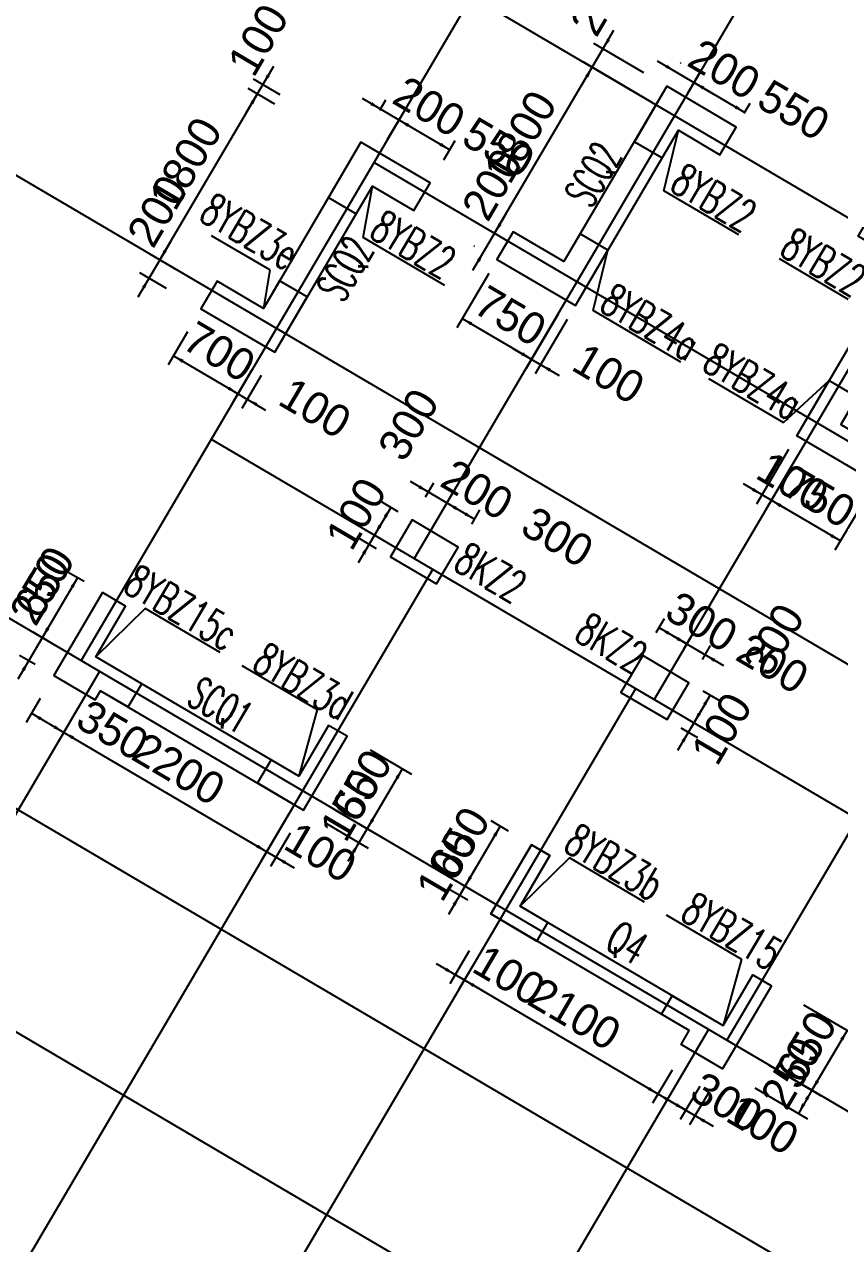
# Model space of a CAD drawing. Extents: x 387171 to 699106, y 11966 to 245688.
# Drawn here: x 617796 to 625415, y 111603 to 122995 of the extents above; entities that cross this region are included whole.
import ezdxf

# ---------------------------------------------------------------- set-up
doc = ezdxf.new("R2010")
doc.units = 0
doc.header["$LTSCALE"] = 100
doc.header["$MEASUREMENT"] = 0
for name, color, linetype in [('b边缘构件', 235, 'Continuous'), ('colu-主楼', 7, 'Continuous'), ('DOTE', 253, 'Continuous'), ('NUM', 7, 'Continuous'), ('Q-TEXT', 2, 'Continuous'), ('wall-主楼', 2, 'Continuous'), ('Y阴影', 254, 'Continuous'), ('剪力墙身标注', 7, 'Continuous'), ('小尺寸', 4, 'Continuous'), ('边缘构件标注', 1, 'Continuous')]:
    doc.layers.add(name, color=color, linetype=linetype)
doc.layers.add('配箍校核', color=2, linetype='ByLayer', lineweight=18)
doc.styles.add('hztxt', font='hztxt')
doc.styles.get("Standard").update_dxf_attribs({"font": 'standard'})
doc.dimstyles.get("Standard").update_dxf_attribs({"dimtxt": 300, "dimasz": 100, "dimexe": 100, "dimexo": 250, "dimgap": 100, "dimtad": 0, "dimtoh": 1, "dimdec": 0, "dimdsep": 46, "dimcen": 0.09, "dimclrt": 7, "dimadec": 0, "dimazin": 0, "dimtfac": 1, "dimtdec": 4, "dimtofl": 0, "dimtmove": 0, "dimatfit": 3, "dimfxl": 1, "dimtolj": 1, "dimtzin": 0, "dimarcsym": 0})

# ---------------------------------------------------------------- blocks, each defined once
blk = doc.blocks.new('*D668')
at = {"layer": '小尺寸', "color": 0, "linetype": 'ByBlock', "lineweight": -2}
for p, q in [((622320, 115457), (622157, 115553)), ((621914, 114942), (622243, 115502)), ((621990, 114897), (621828, 114992))]:
    blk.add_line(p, q, dxfattribs=at)
for points in [[(622243, 115502), (622207, 115407), (622178, 115424)], [(621914, 114942), (621950, 115036), (621979, 115019)]]:
    blk.add_solid(points, dxfattribs=at)
at = {"layer": '小尺寸', "color": 7, "linetype": 'Continuous', "lineweight": -2, "insert": (621863, 115349), "char_height": 300, "width": 556.67, "attachment_point": 5, "rotation": 59.5454, "style": 'hztxt'}
blk.add_mtext('650', dxfattribs=at)
blk = doc.blocks.new('*D641')
at = {"layer": '小尺寸', "color": 0, "linetype": 'ByBlock', "lineweight": -2}
for p, q in [((618293, 116599), (618114, 116294)), ((618164, 116380), (620061, 115265)), ((620269, 115619), (620010, 115179))]:
    blk.add_line(p, q, dxfattribs=at)
for points in [[(618164, 116380), (618259, 116344), (618242, 116315)], [(620061, 115265), (619966, 115302), (619983, 115330)]]:
    blk.add_solid(points, dxfattribs=at)
at = {"layer": '小尺寸', "color": 7, "linetype": 'Continuous', "lineweight": -2, "insert": (619239, 116038), "char_height": 300, "width": 780, "attachment_point": 5, "rotation": 329.5454, "style": 'hztxt'}
blk.add_mtext('2200', dxfattribs=at)
blk = doc.blocks.new('*D882')
at = {"layer": '小尺寸', "color": 0, "linetype": 'ByBlock', "lineweight": -2}
for p, q in [((620269, 115619), (620010, 115179)), ((620279, 115439), (620096, 115128)), ((619888, 115367), (620319, 115113))]:
    blk.add_line(p, q, dxfattribs=at)
for points in [[(620061, 115265), (619966, 115302), (619983, 115330)], [(620147, 115214), (620242, 115178), (620225, 115149)]]:
    blk.add_solid(points, dxfattribs=at)
at = {"layer": '小尺寸', "color": 7, "linetype": 'Continuous', "lineweight": -2, "insert": (620565, 115259), "char_height": 300, "width": 476.67, "attachment_point": 5, "rotation": 329.5454, "style": 'hztxt'}
blk.add_mtext('100', dxfattribs=at)
blk = doc.blocks.new('*D1142')
at = {"layer": '小尺寸', "color": 0, "linetype": 'ByBlock', "lineweight": -2}
for p, q in [((620697, 115657), (621086, 115429)), ((620822, 115178), (621101, 115652)), ((620621, 115528), (621010, 115299))]:
    blk.add_line(p, q, dxfattribs=at)
for points in [[(621000, 115479), (621036, 115574), (621065, 115557)], [(620924, 115350), (620887, 115255), (620858, 115272)]]:
    blk.add_solid(points, dxfattribs=at)
at = {"layer": '小尺寸', "color": 7, "linetype": 'Continuous', "lineweight": -2, "insert": (620841, 115702), "char_height": 300, "width": 476.67, "attachment_point": 5, "rotation": 59.5454, "style": 'hztxt'}
blk.add_mtext('150', dxfattribs=at)
blk = doc.blocks.new('*D1393')
at = {"layer": '小尺寸', "color": 0, "linetype": 'ByBlock', "lineweight": -2}
for p, q in [((621027, 116218), (621415, 115989)), ((621000, 115479), (621329, 116040)), ((620697, 115657), (621086, 115429))]:
    blk.add_line(p, q, dxfattribs=at)
for points in [[(621329, 116040), (621293, 115945), (621264, 115962)], [(621000, 115479), (621036, 115574), (621065, 115557)]]:
    blk.add_solid(points, dxfattribs=at)
at = {"layer": '小尺寸', "color": 7, "linetype": 'Continuous', "lineweight": -2, "insert": (620949, 115886), "char_height": 300, "width": 556.67, "attachment_point": 5, "rotation": 59.5454, "style": 'hztxt'}
blk.add_mtext('650', dxfattribs=at)
blk = doc.blocks.new('*D3297')
at = {"layer": '小尺寸', "color": 0, "linetype": 'ByBlock', "lineweight": -2}
for p, q in [((625024, 118971), (624725, 118463)), ((625671, 118591), (625371, 118083)), ((625422, 118169), (624776, 118549))]:
    blk.add_line(p, q, dxfattribs=at)
for points in [[(624776, 118549), (624870, 118513), (624853, 118484)], [(625422, 118169), (625328, 118205), (625344, 118234)]]:
    blk.add_solid(points, dxfattribs=at)
at = {"layer": '小尺寸', "color": 7, "linetype": 'Continuous', "lineweight": -2, "insert": (625226, 118574), "char_height": 300, "width": 566.67, "attachment_point": 5, "rotation": 329.5454, "style": 'hztxt'}
blk.add_mtext('750', dxfattribs=at)
blk = doc.blocks.new('*D3787')
at = {"layer": '小尺寸', "color": 0, "linetype": 'ByBlock', "lineweight": -2}
for p, q in [((624938, 119022), (624639, 118513)), ((625024, 118971), (624725, 118463)), ((624948, 118448), (624517, 118701))]:
    blk.add_line(p, q, dxfattribs=at)
for points in [[(624689, 118600), (624595, 118636), (624612, 118665)], [(624776, 118549), (624870, 118513), (624853, 118484)]]:
    blk.add_solid(points, dxfattribs=at)
at = {"layer": '小尺寸', "color": 7, "linetype": 'Continuous', "lineweight": -2, "insert": (624977, 118721), "char_height": 300, "width": 476.67, "attachment_point": 5, "rotation": 329.5454, "style": 'hztxt'}
blk.add_mtext('100', dxfattribs=at)
blk = doc.blocks.new('*D2335')
at = {"layer": '小尺寸', "color": 0, "linetype": 'ByBlock', "lineweight": -2}
for p, q in [((622136, 120669), (621837, 120161)), ((621888, 120247), (622534, 119867)), ((622783, 120289), (622484, 119781))]:
    blk.add_line(p, q, dxfattribs=at)
for points in [[(621888, 120247), (621982, 120211), (621966, 120182)], [(622534, 119867), (622440, 119903), (622457, 119932)]]:
    blk.add_solid(points, dxfattribs=at)
at = {"layer": '小尺寸', "color": 7, "linetype": 'Continuous', "lineweight": -2, "insert": (622338, 120272), "char_height": 300, "width": 566.67, "attachment_point": 5, "rotation": 329.5454, "style": 'hztxt'}
blk.add_mtext('750', dxfattribs=at)
blk = doc.blocks.new('*D2557')
at = {"layer": '小尺寸', "color": 0, "linetype": 'ByBlock', "lineweight": -2}
for p, q in [((622783, 120289), (622484, 119781)), ((622869, 120239), (622570, 119730)), ((622362, 119968), (622793, 119715))]:
    blk.add_line(p, q, dxfattribs=at)
for points in [[(622534, 119867), (622440, 119903), (622457, 119932)], [(622621, 119816), (622715, 119780), (622698, 119751)]]:
    blk.add_solid(points, dxfattribs=at)
at = {"layer": '小尺寸', "color": 7, "linetype": 'Continuous', "lineweight": -2, "insert": (623256, 119732), "char_height": 300, "width": 476.67, "attachment_point": 5, "rotation": 329.5454, "style": 'hztxt'}
blk.add_mtext('100', dxfattribs=at)
blk = doc.blocks.new('*D542')
at = {"layer": '小尺寸', "color": 0, "linetype": 'ByBlock', "lineweight": -2}
for p, q in [((621988, 120699), (622292, 121216)), ((622098, 121098), (622104, 121094)), ((621997, 120925), (622003, 120922))]:
    blk.add_line(p, q, dxfattribs=at)
for points in [[(622191, 121043), (622227, 121138), (622256, 121121)], [(622089, 120871), (622053, 120776), (622024, 120793)]]:
    blk.add_solid(points, dxfattribs=at)
at = {"layer": '小尺寸', "color": 7, "linetype": 'Continuous', "lineweight": -2, "insert": (622169, 121501), "char_height": 300, "width": 566.67, "attachment_point": 5, "rotation": 59.5454, "style": 'hztxt'}
blk.add_mtext('200', dxfattribs=at)
blk = doc.blocks.new('*D800')
at = {"layer": '小尺寸', "color": 0, "linetype": 'ByBlock', "lineweight": -2}
for p, q in [((622191, 121043), (623103, 122595)), ((623657, 122269), (623017, 122646)), ((622098, 121098), (622104, 121094))]:
    blk.add_line(p, q, dxfattribs=at)
for points in [[(623103, 122595), (623067, 122500), (623038, 122517)], [(622191, 121043), (622227, 121138), (622256, 121121)]]:
    blk.add_solid(points, dxfattribs=at)
at = {"layer": '小尺寸', "color": 7, "linetype": 'Continuous', "lineweight": -2, "insert": (622431, 121946), "char_height": 300, "width": 690, "attachment_point": 5, "rotation": 59.5454, "style": 'hztxt'}
blk.add_mtext('1800', dxfattribs=at)
blk = doc.blocks.new('*D1346')
at = {"layer": '小尺寸', "color": 0, "linetype": 'ByBlock', "lineweight": -2}
for p, q in [((623002, 122423), (623306, 122940)), ((623586, 122543), (623118, 122818)), ((623657, 122269), (623017, 122646))]:
    blk.add_line(p, q, dxfattribs=at)
for points in [[(623204, 122767), (623241, 122862), (623269, 122845)], [(623103, 122595), (623067, 122500), (623038, 122517)]]:
    blk.add_solid(points, dxfattribs=at)
at = {"layer": '小尺寸', "color": 7, "linetype": 'Continuous', "lineweight": -2, "insert": (623183, 123225), "char_height": 300, "width": 566.67, "attachment_point": 5, "rotation": 59.5454, "style": 'hztxt'}
blk.add_mtext('200', dxfattribs=at)
blk = doc.blocks.new('*D1590')
at = {"layer": '小尺寸', "color": 0, "linetype": 'ByBlock', "lineweight": -2}
for p, q in [((623709, 122655), (624227, 122350)), ((623928, 122632), (623933, 122639)), ((623999, 122358), (624105, 122538))]:
    blk.add_line(p, q, dxfattribs=at)
for points in [[(623882, 122553), (623787, 122590), (623804, 122618)], [(624054, 122452), (624149, 122415), (624132, 122387)]]:
    blk.add_solid(points, dxfattribs=at)
at = {"layer": '小尺寸', "color": 7, "linetype": 'Continuous', "lineweight": -2, "insert": (624337, 122575), "char_height": 300, "width": 566.67, "attachment_point": 5, "rotation": 329.5454, "style": 'hztxt'}
blk.add_mtext('200', dxfattribs=at)
blk = doc.blocks.new('*D3987')
at = {"layer": '小尺寸', "color": 0, "linetype": 'ByBlock', "lineweight": -2}
for p, q in [((623999, 122358), (624105, 122538)), ((624054, 122452), (624528, 122173)), ((624524, 122166), (624579, 122259))]:
    blk.add_line(p, q, dxfattribs=at)
for points in [[(624054, 122452), (624149, 122415), (624132, 122387)], [(624528, 122173), (624434, 122209), (624451, 122238)]]:
    blk.add_solid(points, dxfattribs=at)
at = {"layer": '小尺寸', "color": 7, "linetype": 'Continuous', "lineweight": -2, "insert": (624986, 122194), "char_height": 300, "width": 566.67, "attachment_point": 5, "rotation": 329.5454, "style": 'hztxt'}
blk.add_mtext('550', dxfattribs=at)
blk = doc.blocks.new('*D4207')
at = {"layer": '小尺寸', "color": 0, "linetype": 'ByBlock', "lineweight": -2}
for p, q in [((618859, 120450), (619164, 120967)), ((619224, 120700), (618976, 120845)), ((619123, 120527), (618875, 120673))]:
    blk.add_line(p, q, dxfattribs=at)
for points in [[(619062, 120795), (619098, 120889), (619127, 120873)], [(618961, 120622), (618924, 120528), (618896, 120545)]]:
    blk.add_solid(points, dxfattribs=at)
at = {"layer": '小尺寸', "color": 7, "linetype": 'Continuous', "lineweight": -2, "insert": (619041, 121252), "char_height": 300, "width": 566.67, "attachment_point": 5, "rotation": 59.5454, "style": 'hztxt'}
blk.add_mtext('200', dxfattribs=at)
blk = doc.blocks.new('*D4169')
at = {"layer": '小尺寸', "color": 0, "linetype": 'ByBlock', "lineweight": -2}
for p, q in [((620136, 122251), (619888, 122397)), ((619062, 120795), (619974, 122346)), ((619224, 120700), (618976, 120845))]:
    blk.add_line(p, q, dxfattribs=at)
for points in [[(619974, 122346), (619938, 122252), (619909, 122269)], [(619062, 120795), (619098, 120889), (619127, 120873)]]:
    blk.add_solid(points, dxfattribs=at)
at = {"layer": '小尺寸', "color": 7, "linetype": 'Continuous', "lineweight": -2, "insert": (619303, 121697), "char_height": 300, "width": 690, "attachment_point": 5, "rotation": 59.5454, "style": 'hztxt'}
blk.add_mtext('1800', dxfattribs=at)
blk = doc.blocks.new('*D33')
at = {"layer": '小尺寸', "color": 0, "linetype": 'ByBlock', "lineweight": -2}
for p, q in [((619873, 122174), (620127, 122605)), ((620187, 122337), (619939, 122483)), ((620136, 122251), (619888, 122397))]:
    blk.add_line(p, q, dxfattribs=at)
for points in [[(620025, 122433), (620061, 122527), (620090, 122510)], [(619974, 122346), (619938, 122252), (619909, 122269)]]:
    blk.add_solid(points, dxfattribs=at)
at = {"layer": '小尺寸', "color": 7, "linetype": 'Continuous', "lineweight": -2, "insert": (619981, 122851), "char_height": 300, "width": 476.67, "attachment_point": 5, "rotation": 59.5454, "style": 'hztxt'}
blk.add_mtext('100', dxfattribs=at)
blk = doc.blocks.new('*D289')
at = {"layer": '小尺寸', "color": 0, "linetype": 'ByBlock', "lineweight": -2}
for p, q in [((619320, 120121), (619139, 119813)), ((619189, 119899), (619793, 119544)), ((619923, 119766), (619742, 119458))]:
    blk.add_line(p, q, dxfattribs=at)
for points in [[(619189, 119899), (619284, 119863), (619267, 119834)], [(619793, 119544), (619698, 119581), (619715, 119609)]]:
    blk.add_solid(points, dxfattribs=at)
at = {"layer": '小尺寸', "color": 7, "linetype": 'Continuous', "lineweight": -2, "insert": (619618, 119937), "char_height": 300, "width": 566.67, "attachment_point": 5, "rotation": 329.5454, "style": 'hztxt'}
blk.add_mtext('700', dxfattribs=at)
blk = doc.blocks.new('*D2780')
at = {"layer": '小尺寸', "color": 0, "linetype": 'ByBlock', "lineweight": -2}
for p, q in [((619923, 119766), (619742, 119458)), ((619620, 119646), (620051, 119392)), ((620009, 119716), (619828, 119407))]:
    blk.add_line(p, q, dxfattribs=at)
for points in [[(619793, 119544), (619698, 119581), (619715, 119609)], [(619879, 119494), (619973, 119457), (619957, 119429)]]:
    blk.add_solid(points, dxfattribs=at)
at = {"layer": '小尺寸', "color": 7, "linetype": 'Continuous', "lineweight": -2, "insert": (620514, 119410), "char_height": 300, "width": 476.67, "attachment_point": 5, "rotation": 329.5454, "style": 'hztxt'}
blk.add_mtext('100', dxfattribs=at)
blk = doc.blocks.new('*D3261')
at = {"layer": '小尺寸', "color": 0, "linetype": 'ByBlock', "lineweight": -2}
for p, q in [((620952, 122305), (621469, 122001)), ((621119, 122195), (621175, 122290)), ((621190, 121922), (621347, 122188))]:
    blk.add_line(p, q, dxfattribs=at)
for points in [[(621124, 122204), (621030, 122240), (621046, 122269)], [(621297, 122102), (621391, 122066), (621374, 122037)]]:
    blk.add_solid(points, dxfattribs=at)
at = {"layer": '小尺寸', "color": 7, "linetype": 'Continuous', "lineweight": -2, "insert": (621580, 122226), "char_height": 300, "width": 566.67, "attachment_point": 5, "rotation": 329.5454, "style": 'hztxt'}
blk.add_mtext('200', dxfattribs=at)
blk = doc.blocks.new('*D3492')
at = {"layer": '小尺寸', "color": 0, "linetype": 'ByBlock', "lineweight": -2}
for p, q in [((621190, 121922), (621347, 122188)), ((621297, 122102), (621771, 121824)), ((621715, 121729), (621821, 121910))]:
    blk.add_line(p, q, dxfattribs=at)
for points in [[(621297, 122102), (621391, 122066), (621374, 122037)], [(621771, 121824), (621676, 121860), (621693, 121889)]]:
    blk.add_solid(points, dxfattribs=at)
at = {"layer": '小尺寸', "color": 7, "linetype": 'Continuous', "lineweight": -2, "insert": (622228, 121845), "char_height": 300, "width": 566.67, "attachment_point": 5, "rotation": 329.5454, "style": 'hztxt'}
blk.add_mtext('550', dxfattribs=at)
blk = doc.blocks.new('*D1230')
at = {"layer": '小尺寸', "color": 0, "linetype": 'ByBlock', "lineweight": -2}
for p, q in [((624331, 117003), (623813, 117307)), ((623960, 117161), (624037, 117292)), ((624132, 117060), (624209, 117191))]:
    blk.add_line(p, q, dxfattribs=at)
for points in [[(623986, 117206), (623891, 117242), (623908, 117271)], [(624158, 117104), (624253, 117068), (624236, 117039)]]:
    blk.add_solid(points, dxfattribs=at)
at = {"layer": '小尺寸', "color": 7, "linetype": 'Continuous', "lineweight": -2, "insert": (624789, 117023), "char_height": 300, "width": 566.67, "attachment_point": 5, "rotation": 329.5454, "style": 'hztxt'}
blk.add_mtext('200', dxfattribs=at)
blk = doc.blocks.new('*D1469')
at = {"layer": '小尺寸', "color": 0, "linetype": 'ByBlock', "lineweight": -2}
for p, q in [((623701, 117313), (623778, 117444)), ((623986, 117206), (623727, 117358)), ((623960, 117161), (624037, 117292))]:
    blk.add_line(p, q, dxfattribs=at)
for points in [[(623727, 117358), (623822, 117321), (623805, 117293)], [(623986, 117206), (623891, 117242), (623908, 117271)]]:
    blk.add_solid(points, dxfattribs=at)
at = {"layer": '小尺寸', "color": 7, "linetype": 'Continuous', "lineweight": -2, "insert": (624126, 117413), "char_height": 300, "width": 566.67, "attachment_point": 5, "rotation": 329.5454, "style": 'hztxt'}
blk.add_mtext('300', dxfattribs=at)
blk = doc.blocks.new('*D3861')
at = {"layer": '小尺寸', "color": 0, "linetype": 'ByBlock', "lineweight": -2}
for p, q in [((624135, 116768), (624291, 116677)), ((624204, 116727), (624052, 116469)), ((623983, 116510), (624138, 116418))]:
    blk.add_line(p, q, dxfattribs=at)
for points in [[(624204, 116727), (624168, 116633), (624139, 116649)], [(624052, 116469), (624089, 116563), (624117, 116546)]]:
    blk.add_solid(points, dxfattribs=at)
at = {"layer": '小尺寸', "color": 7, "linetype": 'Continuous', "lineweight": -2, "insert": (624801, 117248), "char_height": 300, "width": 566.67, "attachment_point": 5, "rotation": 59.5454, "style": 'hztxt'}
blk.add_mtext('300', dxfattribs=at)
blk = doc.blocks.new('*D4363')
at = {"layer": '小尺寸', "color": 0, "linetype": 'ByBlock', "lineweight": -2}
for p, q in [((624154, 116641), (623900, 116210)), ((623983, 116510), (624138, 116418)), ((623932, 116423), (624088, 116332))]:
    blk.add_line(p, q, dxfattribs=at)
for points in [[(624052, 116469), (624089, 116563), (624117, 116546)], [(624002, 116382), (623965, 116288), (623937, 116305)]]:
    blk.add_solid(points, dxfattribs=at)
at = {"layer": '小尺寸', "color": 7, "linetype": 'Continuous', "lineweight": -2, "insert": (624312, 116416), "char_height": 300, "width": 476.67, "attachment_point": 5, "rotation": 59.5454, "style": 'hztxt'}
blk.add_mtext('100', dxfattribs=at)
blk = doc.blocks.new('*D232')
at = {"layer": '小尺寸', "color": 0, "linetype": 'ByBlock', "lineweight": -2}
for p, q in [((621400, 118726), (621917, 118422)), ((621546, 118580), (621623, 118711)), ((621718, 118479), (621795, 118610))]:
    blk.add_line(p, q, dxfattribs=at)
for points in [[(621572, 118625), (621477, 118661), (621494, 118690)], [(621745, 118524), (621839, 118487), (621822, 118458)]]:
    blk.add_solid(points, dxfattribs=at)
at = {"layer": '小尺寸', "color": 7, "linetype": 'Continuous', "lineweight": -2, "insert": (622028, 118647), "char_height": 300, "width": 566.67, "attachment_point": 5, "rotation": 329.5454, "style": 'hztxt'}
blk.add_mtext('200', dxfattribs=at)
blk = doc.blocks.new('*D460')
at = {"layer": '小尺寸', "color": 0, "linetype": 'ByBlock', "lineweight": -2}
for p, q in [((621718, 118479), (621795, 118610)), ((621745, 118524), (622003, 118371)), ((621977, 118327), (622054, 118458))]:
    blk.add_line(p, q, dxfattribs=at)
for points in [[(621745, 118524), (621839, 118487), (621822, 118458)], [(622003, 118371), (621909, 118408), (621925, 118436)]]:
    blk.add_solid(points, dxfattribs=at)
at = {"layer": '小尺寸', "color": 7, "linetype": 'Continuous', "lineweight": -2, "insert": (622778, 118206), "char_height": 300, "width": 566.67, "attachment_point": 5, "rotation": 329.5454, "style": 'hztxt'}
blk.add_mtext('300', dxfattribs=at)
blk = doc.blocks.new('*D2953')
at = {"layer": '小尺寸', "color": 0, "linetype": 'ByBlock', "lineweight": -2}
for p, q in [((621220, 118482), (621068, 118223)), ((621290, 118441), (621134, 118533)), ((621138, 118182), (620982, 118274))]:
    blk.add_line(p, q, dxfattribs=at)
for points in [[(621220, 118482), (621184, 118387), (621155, 118404)], [(621068, 118223), (621104, 118318), (621133, 118301)]]:
    blk.add_solid(points, dxfattribs=at)
at = {"layer": '小尺寸', "color": 7, "linetype": 'Continuous', "lineweight": -2, "insert": (621386, 119256), "char_height": 300, "width": 566.67, "attachment_point": 5, "rotation": 59.5454, "style": 'hztxt'}
blk.add_mtext('300', dxfattribs=at)
blk = doc.blocks.new('*D2919')
at = {"layer": '小尺寸', "color": 0, "linetype": 'ByBlock', "lineweight": -2}
for p, q in [((621170, 118396), (620916, 117965)), ((621138, 118182), (620982, 118274)), ((621087, 118096), (620931, 118188))]:
    blk.add_line(p, q, dxfattribs=at)
for points in [[(621068, 118223), (621104, 118318), (621133, 118301)], [(621017, 118137), (620981, 118042), (620952, 118059)]]:
    blk.add_solid(points, dxfattribs=at)
at = {"layer": '小尺寸', "color": 7, "linetype": 'Continuous', "lineweight": -2, "insert": (620896, 118424), "char_height": 300, "width": 476.67, "attachment_point": 5, "rotation": 59.5454, "style": 'hztxt'}
blk.add_mtext('100', dxfattribs=at)
blk = doc.blocks.new('*D2963')
at = {"layer": '小尺寸', "color": 0, "linetype": 'ByBlock', "lineweight": -2}
for p, q in [((621762, 114683), (622015, 115114)), ((621990, 114897), (621828, 114992)), ((621940, 114811), (621777, 114906))]:
    blk.add_line(p, q, dxfattribs=at)
for points in [[(621914, 114942), (621950, 115036), (621979, 115019)], [(621863, 114856), (621827, 114761), (621798, 114778)]]:
    blk.add_solid(points, dxfattribs=at)
at = {"layer": '小尺寸', "color": 7, "linetype": 'Continuous', "lineweight": -2, "insert": (621742, 115143), "char_height": 300, "width": 476.67, "attachment_point": 5, "rotation": 59.5454, "style": 'hztxt'}
blk.add_mtext('100', dxfattribs=at)
blk = doc.blocks.new('*D979')
at = {"layer": '小尺寸', "color": 0, "linetype": 'ByBlock', "lineweight": -2}
for p, q in [((622320, 115457), (622157, 115553)), ((621914, 114942), (622243, 115502)), ((621990, 114897), (621828, 114992))]:
    blk.add_line(p, q, dxfattribs=at)
for points in [[(622243, 115502), (622207, 115407), (622178, 115424)], [(621914, 114942), (621950, 115036), (621979, 115019)]]:
    blk.add_solid(points, dxfattribs=at)
at = {"layer": '小尺寸', "color": 7, "linetype": 'Continuous', "lineweight": -2, "insert": (621863, 115349), "char_height": 300, "width": 556.67, "attachment_point": 5, "rotation": 59.5454, "style": 'hztxt'}
blk.add_mtext('650', dxfattribs=at)
blk = doc.blocks.new('*D1255')
at = {"layer": '小尺寸', "color": 0, "linetype": 'ByBlock', "lineweight": -2}
for p, q in [((625078, 113835), (625571, 113545)), ((625485, 113596), (625156, 113036)), ((624749, 113275), (625242, 112985))]:
    blk.add_line(p, q, dxfattribs=at)
for points in [[(625485, 113596), (625449, 113501), (625420, 113518)], [(625156, 113036), (625192, 113130), (625221, 113113)]]:
    blk.add_solid(points, dxfattribs=at)
at = {"layer": '小尺寸', "color": 7, "linetype": 'Continuous', "lineweight": -2, "insert": (625105, 113443), "char_height": 300, "width": 556.67, "attachment_point": 5, "rotation": 59.5454, "style": 'hztxt'}
blk.add_mtext('650', dxfattribs=at)
blk = doc.blocks.new('*D1784')
at = {"layer": '小尺寸', "color": 0, "linetype": 'ByBlock', "lineweight": -2}
for p, q in [((624749, 113275), (625242, 112985)), ((624622, 113059), (625115, 112769)), ((625156, 113036), (625029, 112820))]:
    blk.add_line(p, q, dxfattribs=at)
for points in [[(625156, 113036), (625119, 112941), (625091, 112958)], [(625029, 112820), (625065, 112915), (625094, 112898)]]:
    blk.add_solid(points, dxfattribs=at)
at = {"layer": '小尺寸', "color": 7, "linetype": 'Continuous', "lineweight": -2, "insert": (624961, 113197), "char_height": 300, "width": 566.67, "attachment_point": 5, "rotation": 59.5454, "style": 'hztxt'}
blk.add_mtext('250', dxfattribs=at)
blk = doc.blocks.new('*D2026')
at = {"layer": '小尺寸', "color": 0, "linetype": 'ByBlock', "lineweight": -2}
for p, q in [((624107, 113072), (623926, 112763)), ((624194, 113021), (624012, 112712)), ((624235, 112697), (623804, 112951))]:
    blk.add_line(p, q, dxfattribs=at)
for points in [[(623976, 112849), (623882, 112886), (623899, 112914)], [(624063, 112799), (624157, 112762), (624140, 112734)]]:
    blk.add_solid(points, dxfattribs=at)
at = {"layer": '小尺寸', "color": 7, "linetype": 'Continuous', "lineweight": -2, "insert": (624698, 112715), "char_height": 300, "width": 476.67, "attachment_point": 5, "rotation": 329.5454, "style": 'hztxt'}
blk.add_mtext('100', dxfattribs=at)
blk = doc.blocks.new('*D4373')
at = {"layer": '小尺寸', "color": 0, "linetype": 'ByBlock', "lineweight": -2}
for p, q in [((623849, 113224), (623667, 112915)), ((624107, 113072), (623926, 112763)), ((623976, 112849), (623718, 113001))]:
    blk.add_line(p, q, dxfattribs=at)
for points in [[(623718, 113001), (623812, 112965), (623796, 112936)], [(623976, 112849), (623882, 112886), (623899, 112914)]]:
    blk.add_solid(points, dxfattribs=at)
at = {"layer": '小尺寸', "color": 7, "linetype": 'Continuous', "lineweight": -2, "insert": (624359, 112924), "char_height": 300, "width": 566.67, "attachment_point": 5, "rotation": 329.5454, "style": 'hztxt'}
blk.add_mtext('300', dxfattribs=at)
blk = doc.blocks.new('*D247')
at = {"layer": '小尺寸', "color": 0, "linetype": 'ByBlock', "lineweight": -2}
for p, q in [((622039, 114288), (621857, 113980)), ((623718, 113001), (621908, 114066)), ((623849, 113224), (623667, 112915))]:
    blk.add_line(p, q, dxfattribs=at)
for points in [[(621908, 114066), (622002, 114029), (621985, 114001)], [(623718, 113001), (623623, 113038), (623640, 113066)]]:
    blk.add_solid(points, dxfattribs=at)
at = {"layer": '小尺寸', "color": 7, "linetype": 'Continuous', "lineweight": -2, "insert": (622939, 113749), "char_height": 300, "width": 775, "attachment_point": 5, "rotation": 329.5454, "style": 'hztxt'}
blk.add_mtext('2100', dxfattribs=at)
blk = doc.blocks.new('*D204')
at = {"layer": '小尺寸', "color": 0, "linetype": 'ByBlock', "lineweight": -2}
for p, q in [((621952, 114339), (621771, 114030)), ((622039, 114288), (621857, 113980)), ((622080, 113964), (621649, 114218))]:
    blk.add_line(p, q, dxfattribs=at)
for points in [[(621821, 114116), (621727, 114153), (621744, 114181)], [(621908, 114066), (622002, 114029), (621985, 114001)]]:
    blk.add_solid(points, dxfattribs=at)
at = {"layer": '小尺寸', "color": 7, "linetype": 'Continuous', "lineweight": -2, "insert": (622326, 114110), "char_height": 300, "width": 476.67, "attachment_point": 5, "rotation": 329.5454, "style": 'hztxt'}
blk.add_mtext('100', dxfattribs=at)
blk = doc.blocks.new('*D440')
at = {"layer": '小尺寸', "color": 0, "linetype": 'ByBlock', "lineweight": -2}
for p, q in [((618294, 117825), (617964, 117264)), ((618354, 117789), (618207, 117875)), ((618025, 117228), (617878, 117315))]:
    blk.add_line(p, q, dxfattribs=at)
for points in [[(618294, 117825), (618257, 117730), (618229, 117747)], [(617964, 117264), (618000, 117359), (618029, 117342)]]:
    blk.add_solid(points, dxfattribs=at)
at = {"layer": '小尺寸', "color": 7, "linetype": 'Continuous', "lineweight": -2, "insert": (617982, 117783), "char_height": 300, "width": 556.67, "attachment_point": 5, "rotation": 59.5454, "style": 'hztxt'}
blk.add_mtext('650', dxfattribs=at)
blk = doc.blocks.new('*D689')
at = {"layer": '小尺寸', "color": 0, "linetype": 'ByBlock', "lineweight": -2}
for p, q in [((618065, 117437), (617736, 116876)), ((618025, 117228), (617878, 117315)), ((617898, 117013), (617751, 117099))]:
    blk.add_line(p, q, dxfattribs=at)
for points in [[(617964, 117264), (618000, 117359), (618029, 117342)], [(617837, 117049), (617801, 116954), (617772, 116971)]]:
    blk.add_solid(points, dxfattribs=at)
at = {"layer": '小尺寸', "color": 7, "linetype": 'Continuous', "lineweight": -2, "insert": (617943, 117721), "char_height": 300, "width": 566.67, "attachment_point": 5, "rotation": 59.5454, "style": 'hztxt'}
blk.add_mtext('250', dxfattribs=at)
blk = doc.blocks.new('*D2344')
at = {"layer": '小尺寸', "color": 0, "linetype": 'ByBlock', "lineweight": -2}
for p, q in [((617944, 116696), (617812, 116471)), ((617863, 116558), (618164, 116380)), ((618246, 116519), (618114, 116294))]:
    blk.add_line(p, q, dxfattribs=at)
for points in [[(617863, 116558), (617957, 116521), (617940, 116493)], [(618164, 116380), (618070, 116417), (618086, 116445)]]:
    blk.add_solid(points, dxfattribs=at)
at = {"layer": '小尺寸', "color": 7, "linetype": 'Continuous', "lineweight": -2, "insert": (618621, 116401), "char_height": 300, "width": 566.67, "attachment_point": 5, "rotation": 329.5454, "style": 'hztxt'}
blk.add_mtext('350', dxfattribs=at)

msp = doc.modelspace()

# ---------------------------------------------------------------- hatches: boundary and pattern name
at = {"layer": 'Y阴影'}
h = msp.add_hatch(dxfattribs=at)
h.set_pattern_fill('ANSI31', color=256, scale=25, angle=-30.45463, style=0)
h.set_pattern_definition([])
h.paths.add_polyline_path([(623801.4, 122416.4), (623497.3, 121899.1), (623755.9, 121747.1), (623908, 122005.7), (624295.9, 121777.6), (624448, 122036.2)], flags=0)
h = msp.add_hatch(dxfattribs=at)
h.set_pattern_fill('ANSI31', color=256, scale=25, angle=-30.45463, style=0)
h.set_pattern_definition([])
h.paths.add_polyline_path([(620941.9, 121893.6), (620637.8, 121376.4), (620896.4, 121224.3), (621048.5, 121482.9), (621436.4, 121254.8), (621588.5, 121513.4)], flags=0)
h = msp.add_hatch(dxfattribs=at)
h.set_pattern_fill('ANSI31', color=256, scale=25, angle=-30.45463, style=0)
h.set_pattern_definition([])
h.paths.add_polyline_path([(622364.3, 121057.3), (622212.2, 120798.7), (622945, 120367.8), (623249.1, 120885.1), (622990.5, 121037.1), (622838.4, 120778.5)], flags=0)
h = msp.add_hatch(dxfattribs=at)
h.set_pattern_fill('ANSI31', color=256, scale=25, angle=-30.45463, style=0)
h.set_pattern_definition([])
h.paths.add_polyline_path([(619598.6, 120595.4), (619446.5, 120336.7), (620136.2, 119931.3), (620440.3, 120448.5), (620181.7, 120600.5), (620029.6, 120341.9)], flags=0)
h = msp.add_hatch(dxfattribs=at)
h.set_pattern_fill('ANSI31', color=256, scale=25, angle=-30.45463, style=0)
h.set_pattern_definition([])
h.paths.add_polyline_path([(625898.6, 118979.2), (625746.6, 118720.6), (625013.8, 119151.4), (625318, 119668.6), (625576.6, 119516.5), (625424.5, 119257.9)], flags=0)
h = msp.add_hatch(dxfattribs=at)
h.set_pattern_fill('ANSI31', color=256, scale=25, angle=-30.45463, style=0)
h.set_pattern_definition([])
h.paths.add_polyline_path([(618526.8, 117687.4), (618070.6, 116911.6), (618458.5, 116683.5), (618509.2, 116769.7), (618767.8, 116617.6), (618894.5, 116833.1), (618463.5, 117086.6), (618742.3, 117560.7)], flags=0)
h = msp.add_hatch(dxfattribs=at)
h.set_pattern_fill('ANSI31', color=256, scale=25, angle=-30.45463, style=0)
h.set_pattern_definition([])
h.paths.add_polyline_path([(620101.4, 116123.5), (619974.7, 115908), (620405.7, 115654.6), (620811.2, 116344.2), (620638.8, 116445.6), (620360, 115971.5)], flags=0)
h = msp.add_hatch(dxfattribs=at)
h.set_pattern_fill('ANSI31', color=256, scale=25, angle=-30.45463, style=0)
h.set_pattern_definition([])
h.paths.add_polyline_path([(622535.2, 115330.5), (622155.1, 114684), (622586.1, 114430.6), (622687.5, 114603), (622428.9, 114755), (622707.6, 115229.1)], flags=0)
h = msp.add_hatch(dxfattribs=at)
h.set_pattern_fill('ANSI31', color=256, scale=25, angle=-30.45463, style=0)
h.set_pattern_definition([])
h.paths.add_polyline_path([(624776.5, 114012.7), (624320.3, 113236.9), (623932.4, 113464.9), (624008.5, 113594.2), (623749.9, 113746.3), (623851.2, 113918.7), (624325.3, 113639.9), (624604.1, 114114.1)], flags=0)

# ---------------------------------------------------------------- linework, layer by layer
at = {"layer": 'b边缘构件'}
for points in [[(623801.4, 122416.4), (623497.3, 121899.1), (623755.9, 121747.1), (623908, 122005.7), (624295.9, 121777.6), (624448, 122036.2), (623801.4, 122416.4)], [(620941.9, 121893.6), (620637.8, 121376.4), (620896.4, 121224.3), (621048.5, 121482.9), (621436.4, 121254.8), (621588.5, 121513.4), (620941.9, 121893.6)], [(622364.3, 121057.3), (622212.2, 120798.7), (622945, 120367.8), (623249.1, 120885.1), (622990.5, 121037.1), (622838.4, 120778.5), (622364.3, 121057.3)], [(619598.6, 120595.4), (619446.5, 120336.7), (620136.2, 119931.3), (620440.3, 120448.5), (620181.7, 120600.5), (620029.6, 120341.9), (619598.6, 120595.4)], [(625898.6, 118979.2), (625746.6, 118720.6), (625013.8, 119151.4), (625318, 119668.6), (625576.6, 119516.5), (625424.5, 119257.9), (625898.6, 118979.2)], [(618526.8, 117687.4), (618070.6, 116911.6), (618458.5, 116683.5), (618509.2, 116769.7), (618767.8, 116617.6), (618894.5, 116833.1), (618463.5, 117086.6), (618742.3, 117560.7), (618526.8, 117687.4)], [(620101.4, 116123.5), (619974.7, 115908), (620405.7, 115654.6), (620811.2, 116344.2), (620638.8, 116445.6), (620360, 115971.5), (620101.4, 116123.5)], [(622535.2, 115330.5), (622155.1, 114684), (622586.1, 114430.6), (622687.5, 114603), (622428.9, 114755), (622707.6, 115229.1), (622535.2, 115330.5)], [(624776.5, 114012.7), (624320.3, 113236.9), (623932.4, 113464.9), (624008.5, 113594.2), (623749.9, 113746.3), (623851.2, 113918.7), (624325.3, 113639.9), (624604.1, 114114.1), (624776.5, 114012.7)]]:
    msp.add_lwpolyline(points, dxfattribs=at)
at = {"layer": 'colu-主楼'}
for points in [[(621647.5, 117766.6), (621850.2, 118111.4), (621419.2, 118364.8), (621216.5, 118020)], [(621647.5, 117766.6), (621850.2, 118111.4), (621419.2, 118364.8), (621216.5, 118020)], [(623802.6, 116499.4), (624005.3, 116844.2), (623574.3, 117097.7), (623371.6, 116752.9)], [(623802.6, 116499.4), (624005.3, 116844.2), (623574.3, 117097.7), (623371.6, 116752.9)]]:
    msp.add_lwpolyline(points, close=True, dxfattribs=at)
at = {"layer": 'DOTE'}
for p, q in [((587628.3, 143453.4), (636841.8, 114516.9)), ((585803.6, 140350.1), (639805.6, 108598)), ((583218.7, 135953.7), (631186.4, 107749.7)), ((597120.7, 129519.7), (633192.4, 108310.3)), ((623969.1, 126647.4), (618326.6, 117051)), ((625865.6, 125532.3), (621439.6, 118004.8)), ((628106.8, 124214.5), (623680.8, 116687)), ((630003.3, 123099.4), (624360.9, 113503)), ((621063.7, 121706), (635929.5, 112965.2)), ((619543.1, 119119.9), (634408.9, 110379.1)), ((621612, 117903.5), (614420.3, 105672.2)), ((618499.1, 116949.7), (612523.8, 106787.3)), ((623508.4, 116788.4), (616316.7, 104557.1)), ((616826.4, 114105), (631519.8, 105465.6)), ((624188.5, 113604.4), (618213.2, 103442))]:
    msp.add_line(p, q, dxfattribs=at)
at = {"layer": 'wall-主楼'}
for points in [[(623801.4, 122416.4), (622838.4, 120778.5), (622364.3, 121057.3), (622212.2, 120798.7), (622945, 120367.8), (623908, 122005.7), (624295.9, 121777.6), (624448, 122036.2)], [(621588.5, 121513.4), (620941.9, 121893.6), (620029.6, 120341.9), (619598.6, 120595.4), (619446.5, 120336.7), (620136.2, 119931.3), (621048.5, 121482.9), (621436.4, 121254.8)], [(626387.5, 120895.8), (625424.5, 119257.9), (625898.6, 118979.2), (625746.6, 118720.6), (625013.8, 119151.4), (625976.9, 120789.2), (625589, 121017.3), (625741, 121275.9)], [(618526.8, 117687.4), (618070.6, 116911.6), (618458.5, 116683.5), (618509.2, 116769.7), (620405.7, 115654.6), (620811.2, 116344.2), (620638.8, 116445.6), (620360, 115971.5), (618463.5, 117086.6), (618742.3, 117560.7)], [(624776.5, 114012.7), (624320.3, 113236.9), (623932.4, 113464.9), (624008.5, 113594.2), (622155.1, 114684), (622535.2, 115330.5), (622707.6, 115229.1), (622428.9, 114755), (624325.3, 113639.9), (624604.1, 114114.1)]]:
    msp.add_lwpolyline(points, close=True, dxfattribs=at)
at = {"layer": '边缘构件标注', "color": 200}
for p, q in [((623770.7, 121441.3), (623908, 122005.7)), ((620961.9, 121004.8), (621048.5, 121482.9)), ((624472.5, 121028.7), (623770.7, 121441.3)), ((620091.4, 120700.3), (619546.5, 121020.7)), ((621726.9, 120555), (620961.9, 121004.8)), ((623111.8, 120320.7), (623249.1, 120885.1)), ((624848.7, 120807.5), (625550.4, 120394.9)), ((620091.4, 120700.3), (620029.6, 120341.9)), ((623932.1, 119838.4), (623111.8, 120320.7)), ((624189.8, 119686.9), (624891.5, 119274.3)), ((624891.5, 119274.3), (625318, 119668.6)), ((618923.9, 117538.6), (618463.5, 117086.6)), ((619625.6, 117126), (618923.9, 117538.6)), ((619829.4, 117006.1), (620531.2, 116593.5)), ((620531.2, 116593.5), (620360, 115971.5)), ((622889.2, 115207), (622428.9, 114755)), ((623591, 114794.4), (622889.2, 115207)), ((623794.8, 114674.6), (624496.5, 114262)), ((624496.5, 114262), (624325.3, 113639.9))]:
    msp.add_line(p, q, dxfattribs=at)
at = {"layer": '配箍校核'}
msp.add_line((623975.5, 113439.6), (624320.3, 113236.9), dxfattribs=at)

# ---------------------------------------------------------------- texts
at = {"layer": 'NUM', "color": 200, "width": 0.7}
for p in [(621791.6, 117911.4), (622920.5, 117252.5)]:
    msp.add_text('8KZ2', height=300, rotation=329.54537, dxfattribs=at).set_placement(p)
at = {"layer": 'Q-TEXT', "color": 3, "width": 0.6}
for s, rotation, p in [('SCQ2', 59.54537, (623093, 121265.9)), ('SCQ2', 59.54537, (620775.7, 120385.4)), ('SCQ1', 329.54537, (619300.3, 116650.9))]:
    msp.add_text(s, height=300, rotation=rotation, dxfattribs=at).set_placement(p)
at = {"layer": '剪力墙身标注', "width": 0.7}
msp.add_text('Q4', height=300, rotation=329.54537, dxfattribs=at).set_placement((623205.8, 114373.5))
at = {"layer": '边缘构件标注', "color": 200, "width": 0.7}
for s, p in [('8YBZ2', (623813.6, 121452)), ('8YBZ3e', (619413.6, 121175.2)), ('8YBZ2', (621004.8, 121015.5)), ('8YBZ2', (624838.9, 120849.2)), ('8YBZ4a', (623154.7, 120331.4)), ('8YBZ4a', (624115.3, 119775.9)), ('8YBZ15c', (618705.4, 117702.9)), ('8YBZ3d', (619908.8, 116974.7)), ('8YBZ3b', (622819.6, 115283.9)), ('8YBZ15', (623912.2, 114641.4))]:
    msp.add_text(s, height=300, rotation=329.54537, dxfattribs=at).set_placement(p)

# ---------------------------------------------------------------- dimensions: what is measured, and where the dimension line sits
at = {"layer": '小尺寸'}
for base, p1, p2, angle, picture, middle in [((623204.3, 122767.4), (623872.5, 122142.6), (623801.4, 122416.4), 59.54537, '*D1346', (622938.1, 122808)), ((620025.2, 122432.6), (620351.9, 122124.5), (620402.6, 122210.7), 59.54537, '*D33', (619784.3, 122516.2)), ((624054.3, 122451.8), (623801.4, 122416.4), (623872.5, 122142.6), 329.54537, '*D1590', (623920.7, 122820.3)), ((623103, 122595), (622313.6, 120971.1), (623872.5, 122142.6), 59.54537, '*D800', (622431.3, 121945.9)), ((621296.7, 122102.3), (620992.6, 121979.8), (621063.7, 121706), 329.54537, '*D3261', (621163.1, 122470.8)), ((624528.4, 122173), (623872.5, 122142.6), (624397.3, 121950), 329.54537, '*D3987', (624418.1, 122527.9)), ((619974.5, 122346.4), (619439.6, 120572.8), (620351.9, 122124.5), 59.54537, '*D4169', (619302.8, 121697.3)), ((621770.8, 121823.5), (621063.7, 121706), (621588.5, 121513.4), 329.54537, '*D3492', (621660.4, 122178.4)), ((622190.6, 121043.4), (622212.2, 120798.7), (622313.6, 120971.1), 59.54537, '*D542', (621924.4, 121083.9)), ((619062.1, 120794.8), (619338.2, 120400.4), (619439.6, 120572.8), 59.54537, '*D4207', (618795.9, 120835.3)), ((622534.4, 119866.8), (622262.9, 120884.9), (622909.4, 120504.7), 329.54537, '*D2335', (622337.8, 120272.4)), ((622620.6, 119816.1), (622909.4, 120504.7), (622995.7, 120454), 329.54537, '*D2557', (622921.4, 119929.3)), ((619792.6, 119544.3), (619446.5, 120336.7), (620050, 119981.9), 329.54537, '*D289', (619617.6, 119937.2)), ((619878.8, 119493.6), (620050, 119981.9), (620136.2, 119931.3), 329.54537, '*D2780', (620179.6, 119606.7)), ((621068.1, 118223.2), (621505.4, 118314.1), (621353.4, 118055.5), 59.54537, '*D2953', (621115.2, 118796.5)), ((624689.5, 118599.7), (625150.7, 119186.9), (625064.5, 119237.6), 149.54537, '*D3787', (624642.1, 118917.5)), ((624775.7, 118549), (625797.3, 118806.8), (625150.7, 119186.9), 149.54537, '*D3297', (625225.6, 118574.4)), ((621744.5, 118523.5), (621419.2, 118364.8), (621591.6, 118263.4), 329.54537, '*D232', (621611, 118892.1)), ((621017.5, 118137), (621353.4, 118055.5), (621302.7, 117969.3), 59.54537, '*D2919', (620699.6, 118089.7)), ((622003.2, 118371.5), (621591.6, 118263.4), (621850.2, 118111.4), 329.54537, '*D460', (622317.9, 118476.4)), ((617837.4, 117048.7), (618240.4, 117101.7), (618113.7, 116886.2), 59.54537, '*D689', (617685.2, 117283.2)), ((617964.1, 117264.2), (618569.9, 117662), (618240.4, 117101.7), 59.54537, '*D440', (617981.9, 117782.9)), ((623727.2, 117357.7), (623832.9, 116945.6), (623574.3, 117097.7), 149.54537, '*D1469', (623665.9, 117683.8)), ((624052.3, 116468.6), (623919.1, 116894.9), (623767.1, 116636.3), 59.54537, '*D3861', (624530.4, 116788.5)), ((623985.8, 117205.7), (624005.3, 116844.2), (623832.9, 116945.6), 149.54537, '*D1230', (624372.8, 117268.2)), ((618164.3, 116380.3), (618070.6, 116911.6), (618372.3, 116734.2), 329.54537, '*D2344', (618140.1, 116684.5)), ((620060.7, 115265.2), (618419.4, 116814.2), (620395.5, 115834.6), 329.54537, '*D641', (619239.2, 116038.2)), ((624001.6, 116382.4), (623767.1, 116636.3), (623716.4, 116550.1), 59.54537, '*D4363', (624114.7, 116081.6)), ((621329, 116039.7), (620481.7, 115783.9), (620811.2, 116344.2), 59.54537, '*D1393', (620948.8, 115886.3)), ((620999.6, 115479.4), (620405.7, 115654.6), (620481.7, 115783.9), 59.54537, '*D1142', (620631, 115345.9)), ((620146.9, 115214.5), (620395.5, 115834.6), (620405.7, 115654.6), 329.54537, '*D882', (620230.5, 115455.3)), ((622243.5, 115502.1), (622205.8, 114770.2), (622535.2, 115330.5), 59.54537, '*D668', (621863.3, 115348.6)), ((622243.5, 115502.1), (622205.8, 114770.2), (622535.2, 115330.5), 59.54537, '*D979', (621863.3, 115348.6)), ((621914, 114941.7), (622155.1, 114684), (622205.8, 114770.2), 59.54537, '*D2963', (621545.5, 114808.2)), ((621821.4, 114116.4), (622165.3, 114504), (622079.1, 114554.7), 149.54537, '*D204', (621991.2, 114306.6)), ((621907.6, 114065.7), (623975.5, 113439.6), (622165.3, 114504), 149.54537, '*D247', (622939.4, 113749)), ((625155.8, 113035.7), (624862.7, 113962), (624533.3, 113401.7), 59.54537, '*D1255', (625105, 113442.5)), ((625029.1, 112820.2), (624533.3, 113401.7), (624406.5, 113186.2), 59.54537, '*D1784', (624703, 112758.9)), ((623717.8, 113001.3), (624234.1, 113287.5), (623975.5, 113439.6), 149.54537, '*D4373', (623899.4, 113194.3)), ((623976.5, 112849.3), (624320.3, 113236.9), (624234.1, 113287.5), 149.54537, '*D2026', (624363.4, 112911.8))]:
    dim = msp.add_linear_dim(base=base, p1=p1, p2=p2, angle=angle, dimstyle='Standard', dxfattribs=at)
    dim.commit()
    dim.dimension.update_dxf_attribs({"geometry": picture, "text_midpoint": middle})

doc.saveas('drawing.dxf')
